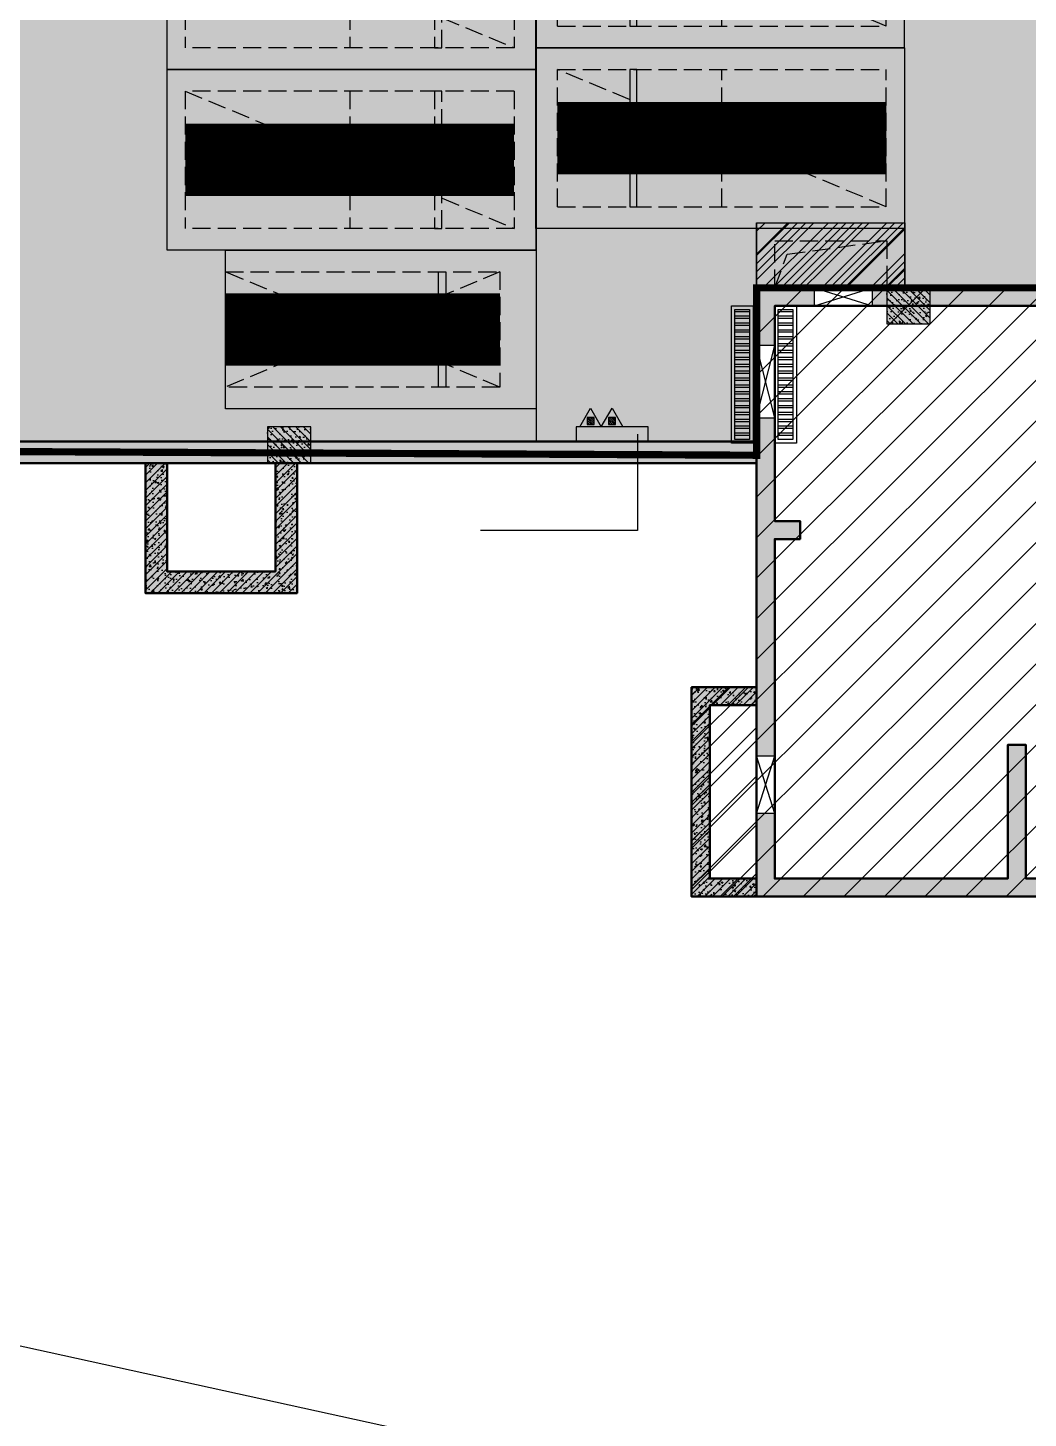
# Model space of a CAD drawing. Extents: x -1338203 to 1886333, y -530034 to 1031844.
# Drawn here: x 567992 to 581834, y 228924 to 248176 of the extents above; entities that cross this region are included whole.
import ezdxf

# ---------------------------------------------------------------- set-up
doc = ezdxf.new("R2010")
doc.units = 0
doc.header["$LTSCALE"] = 1000
doc.header["$MEASUREMENT"] = 0
doc.linetypes.add('A-001-平面B2$0$__DASH', pattern=[0.35, 0.25, -0.1])
doc.linetypes.add('DASH', pattern=[0.35, 0.25, -0.1])
for name, color, linetype in [('$0$0A-O-HOLE', 52, 'Continuous'), ('0A-P-PKNG-LINE', 9, 'Continuous'), ('A-001-平面参照B1$0$AUDIT_D_220531184525-2', 40, 'Continuous'), ('A-001-车位参照B1$0$A-001-车位参照B1$0$0A-P-PKNG-CAR(B)', 21, 'Continuous'), ('A-16-平面B1改$0$A-12-平面B1$0$0A-O-HOLE', 52, 'Continuous'), ('A-16-平面B1改$0$A-16-平面B1$0$110户型坡道（A02.A03.A06）$0$0A-P-FLOR-P&D', 190, 'Continuous'), ('S-16-柱墙B1_1$0$0S-CW-HATCH', 251, 'Continuous'), ('S-16-柱墙B1_1$0$0S-CW-HATCH-UP', 251, 'Continuous'), ('S-16-柱墙B1_1$0$0S-S-HOLE', 55, 'Continuous'), ('S001地下一墙柱$0$S001地下一墙柱$0$0S-CC-LINE', 52, 'Continuous'), ('S001地下一墙柱$0$S001地下一墙柱$0$0S-CW-HATCH', 251, 'Continuous'), ('S001地下一墙柱$0$S001地下一墙柱$0$0S-CW-HATCH-UP', 251, 'Continuous'), ('停车位', 252, 'DASH'), ('负一层消火栓$0$0P-ACC-FH', 7, 'Continuous'), ('负一层消火栓$0$0P-DIM-FH', 3, 'Continuous'), ('负一层消火栓$0$0P-EQUIP-FH', 7, 'Continuous')]:
    doc.layers.add(name, color=color, linetype=linetype)
doc.layers.add('AAD-A-PROOF', color=30, linetype='Continuous', plot=False)
for name, color, linetype, true_color in [('p-a-mini', 7, 'Continuous', 0x0050ff), ('p-a-regular-deadend', 6, 'Continuous', 0xff00ff), ('p-a-short', 5, 'Continuous', 0x0000ff)]:
    doc.layers.add(name, color=color, linetype=linetype, true_color=true_color)
doc.layers.add('p-h-walkable', color=7, linetype='Continuous', lineweight=70, true_color=0xf0f0f0)
doc.layers.add('S-16-柱墙B1_1$0$0S-CW-LINE', color=7, linetype='Continuous', lineweight=50)
doc.layers.add('S001地下一墙柱$0$S001地下一墙柱$0$0S-CW-LINE', color=7, linetype='Continuous', lineweight=50)

# ---------------------------------------------------------------- blocks, each defined once
blk = doc.blocks.new('A-001-平面参照B1')
at = {"layer": 'A-001-平面参照B1$0$AUDIT_D_220531184525-2', "ltscale": 0.002}
blk.add_lwpolyline([(-186409, -53040), (-191340, -53040), (-191340, -64440)], dxfattribs=at)
blk = doc.blocks.new('A$C2C814229')
at = {"layer": '$0$0A-O-HOLE', "linetype": 'DASH'}
blk.add_lwpolyline([(-188039, -61661), (-186489, -61661), (-186489, -62311), (-188039, -62311)], close=True, dxfattribs=at)
blk.add_lwpolyline([(-188039, -62311), (-187865, -61848), (-186489, -61661)], dxfattribs=at)
blk = doc.blocks.new('负一层消火栓$0$$TwtSys$00000546')
h = blk.add_hatch()
h.set_pattern_fill('ANSI31', color=256, scale=200, style=0)
h.set_pattern_definition([(45, (-38543.802, -6670.83), (-17.67767, 17.67767), [])])
h.paths.add_polyline_path([(-65, 174), (65, 174), (65, 44), (-65, 44)])
for points in [[(0, 344), (-198, 0), (198, 0)], [(-65, 174), (65, 174), (65, 44), (-65, 44)]]:
    blk.add_lwpolyline(points, close=True)
blk = doc.blocks.new('负一层消火栓')
at = {"layer": '负一层消火栓$0$0P-ACC-FH'}
blk.add_lwpolyline([(-190788, -64240), (-190788, -64440), (-189789, -64440), (-189789, -64240)], close=True, dxfattribs=at)
at = {"layer": '负一层消火栓$0$0P-DIM-FH'}
for p, q in [((-189938, -64340), (-189938, -65675)), ((-189938, -65675), (-192109, -65675))]:
    blk.add_line(p, q, dxfattribs=at)
at = {"layer": '负一层消火栓$0$0P-EQUIP-FH', "xscale": -0.75, "yscale": 0.75, "zscale": 0.75}
for p in [(-190587, -64240, 800), (-190290, -64240, 800)]:
    blk.add_blockref('负一层消火栓$0$$TwtSys$00000546', p, dxfattribs=at)
blk = doc.blocks.new('A-001-车位参照B1$0$A-001-车位参照B1$0$A-001-车位参照B1$0$A$C43AE5A3B')
at = {"color": 241}
blk.add_lwpolyline([(2500, 0), (2500, 4300), (300, 4300), (300, 0)], close=True, dxfattribs=at)
at = {"color": 241, "linetype": 'DASH'}
for points in [[(2200, 0), (2200, 3800), (600, 3800), (600, 0), (2200, 0)], [(600, 3800), (2200, 0)], [(2200, 3800), (600, 0)]]:
    blk.add_lwpolyline(points, dxfattribs=at)
at = {"color": 241}
blk.add_lwpolyline([(2200, 3050), (600, 3050), (600, 2950), (2200, 2950), (2200, 3050)], dxfattribs=at)
at = {"layer": 'p-a-mini', "ltscale": 0.002, "const_width": 1000}
blk.add_lwpolyline([(1400, 0), (1400, 3800)], dxfattribs=at)
blk = doc.blocks.new('标准车位3')
at = {"color": 3, "linetype": 'A-001-平面B2$0$__DASH'}
for p, q in [((500, 2200), (500, 300)), ((500, 2200), (5050, 2200)), ((2775, 2200), (2775, 300)), ((5050, 2200), (5050, 300)), ((500, 300), (5050, 300))]:
    blk.add_line(p, q, dxfattribs=at)
at = {"color": 3, "ltscale": 0.002}
blk.add_lwpolyline([(200, 2500), (200, 0), (5300, 0), (5300, 2500)], close=True, dxfattribs=at)
at = {"color": 3, "linetype": 'A-001-平面B2$0$__DASH'}
blk.add_lwpolyline([(5050, 2200), (500, 300)], dxfattribs=at)
at = {"color": 3}
blk.add_lwpolyline([(1500, 300), (1500, 2200), (1600, 2200), (1600, 300)], close=True, dxfattribs=at)
at = {"layer": 'p-a-short', "ltscale": 0.002, "const_width": 1000}
blk.add_lwpolyline([(5050, 1250), (500, 1250)], dxfattribs=at)
blk = doc.blocks.new('A-16-平面B1改')
at = {"layer": 'A-16-平面B1改$0$A-12-平面B1$0$0A-O-HOLE'}
h = blk.add_hatch(dxfattribs=at)
h.set_pattern_fill('ANSI34', color=256, scale=50)
h.set_pattern_definition([(45, (-3709861.4, 625918.83), (-336.759605, 336.759605), []), (45, (-3709749.16, 625918.83), (-336.759605, 336.759605), []), (45, (-3709636.9, 625918.83), (-336.759605, 336.759605), []), (45, (-3709524.66, 625918.83), (-336.759605, 336.759605), [])])
h.paths.add_polyline_path([(-12100, -860), (-10050, -860), (-10050, -1760), (-12100, -1760)])
at = {"layer": 'A-16-平面B1改$0$A-16-平面B1$0$110户型坡道（A02.A03.A06）$0$0A-P-FLOR-P&D'}
h = blk.add_hatch(dxfattribs=at)
h.set_pattern_fill('ANSI32', color=256, scale=20, angle=-45)
h.set_pattern_definition([(360, (-38732.85, 460594.43), (-6e-09, 95.25), []), (360, (-38701.1, 460562.68), (-6e-09, 95.25), [])])
h.paths.add_polyline_path([(-12200, -2060), (-12200, -3860), (-12400, -3860), (-12400, -2119), (-12400, -2060)])
h = blk.add_hatch(dxfattribs=at)
h.set_pattern_fill('ANSI32', color=256, scale=20, angle=-45)
h.set_pattern_definition([(360, (-38132.85, 460594.43), (-6e-09, 95.25), []), (360, (-38101.1, 460562.68), (-6e-09, 95.25), [])])
h.paths.add_polyline_path([(-11600, -2060), (-11600, -3860), (-11800, -3860), (-11800, -2119), (-11800, -2060)])
at = {"layer": 'A-16-平面B1改$0$A-12-平面B1$0$0A-O-HOLE'}
blk.add_lwpolyline([(-12100, -860), (-10050, -860), (-10050, -1760), (-12100, -1760)], close=True, dxfattribs=at)
at = {"layer": 'A-16-平面B1改$0$A-16-平面B1$0$110户型坡道（A02.A03.A06）$0$0A-P-FLOR-P&D'}
for points in [[(-12450, -2010), (-12150, -2010), (-12150, -3910), (-12450, -3910)], [(-12200, -2060), (-12200, -3860), (-12400, -3860), (-12400, -2060)], [(-11850, -2010), (-11550, -2010), (-11550, -3910), (-11850, -3910)], [(-11600, -2060), (-11600, -3860), (-11800, -3860), (-11800, -2060)]]:
    blk.add_lwpolyline(points, close=True, dxfattribs=at)
blk = doc.blocks.new('S-16-柱墙B1_1')
at = {"layer": 'S-16-柱墙B1_1$0$0S-CW-HATCH'}
h = blk.add_hatch(color=256, dxfattribs=at)
h.dxf.hatch_style = 1
h.paths.add_polyline_path([(-4260, -3160), (-4510, -3160), (-4510, -4990), (-4840, -4990), (-4840, -5240), (-4260, -5240)], flags=17)
h.paths.add_polyline_path([(-12100, -8240), (-11850, -8240), (-11850, -9040), (-12100, -9040), (-12100, -10190), (-1390, -10190), (-1390, -10990), (4990, -10990), (4990, -10190), (26560, -10190), (26560, -10990), (32940, -10990), (32940, -10190), (43650, -10190), (43650, -1760), (36450, -1760), (35810, -1760), (35810, -5240), (36390, -5240), (36390, -4990), (36060, -4990), (36060, -2010), (36450, -2010), (43400, -2010), (43400, -4990), (43050, -4990), (43050, -5240), (43400, -5240), (43400, -9940), (40175, -9940), (40175, -8090), (39925, -8090), (39925, -9940), (32940, -9940), (32940, -6460), (32690, -6460), (32690, -10740), (26810, -10740), (26810, -6460), (26560, -6460), (26560, -9940), (19575, -9940), (19575, -8090), (19325, -8090), (19325, -9940), (16100, -9940), (16100, -7610), (15850, -7610), (15850, -9940), (15700, -9940), (15700, -7610), (15450, -7610), (15450, -9940), (12225, -9940), (12225, -8090), (11975, -8090), (11975, -9940), (4990, -9940), (4990, -6460), (4740, -6460), (4740, -10740), (-1140, -10740), (-1140, -6460), (-1390, -6460), (-1390, -9940), (-8375, -9940), (-8375, -8090), (-8625, -8090), (-8625, -9940), (-11850, -9940), (-11850, -5240), (-11500, -5240), (-11500, -4990), (-11850, -4990), (-11850, -3560), (-12100, -3560)])
h.paths.add_polyline_path([(-10500, -1760), (-10500, -2010), (-4510, -2010), (-4510, -2360), (-4260, -2360), (-4260, -1760)], flags=17)
h.paths.add_polyline_path([(-11300, -2010), (-11300, -1760), (-12100, -1760), (-12100, -2560), (-11850, -2560), (-11850, -2010)], flags=17)
h = blk.add_hatch(color=256, dxfattribs=at)
h.dxf.hatch_style = 1
h.paths.add_polyline_path([(-12100, -7540), (-12100, -7290), (-13000, -7290), (-13000, -10190), (-12100, -10190), (-12100, -9940), (-12750, -9940), (-12750, -7540)])
at = {"layer": 'S-16-柱墙B1_1$0$0S-CW-HATCH-UP'}
h = blk.add_hatch(dxfattribs=at)
h.set_pattern_fill('钢筋混凝土', color=256, scale=30)
h.set_pattern_definition([(45, (0, 0), (-53.03301, 53.03301), []), (50, (0, 0), (215.17805, -18.82564), [22.5, -247.5]), (355, (0, 0), (-41.6254, 225.6576), [18, -198]), (100.4514, (17.93, -1.57), (173.5528, 206.8319), [19.1221, -210.3426]), (46.1842, (0, 60), (320.1723, -49.6557), [33.75, -371.25]), (96.6356, (26.68, 55.86), (280.3988, 292.2354), [28.683, -315.514]), (351.1842, (0, 60), (280.3986, 292.2356), [27, -297]), (21, (30, 45), (179.0721, -120.7857), [22.5, -247.5]), (326, (30, 45), (72.9946, 217.545), [18, -198]), (71.4514, (44.92, 34.93), (252.0668, 96.75915), [19.1221, -210.3426]), (37.5, (0, 0), (3.64796, 99.86816), [0, -195.6, 0, -201, 0, -198.75]), (7.5, (0, 0), (78.92086, 118.32351), [0, -114.6, 0, -191.1, 0, -75.75]), (327.5, (-66.9, 0), (160.14673, -6.76646), [0, -75, 0, -234, 0, -310.5]), (317.5, (-96.9, 0), (174.95585, 30.0315), [0, -97.5, 0, -155.4, 0, -220.5])])
h.paths.add_polyline_path([(-4260, -3160), (-4510, -3160), (-4510, -4990), (-4840, -4990), (-4840, -5240), (-4260, -5240)], flags=17)
h.paths.add_polyline_path([(-12100, -8240), (-11850, -8240), (-11850, -9040), (-12100, -9040), (-12100, -10190), (-1390, -10190), (-1390, -10990), (4990, -10990), (4990, -10190), (26560, -10190), (26560, -10990), (32940, -10990), (32940, -10190), (43650, -10190), (43650, -1760), (36450, -1760), (35810, -1760), (35810, -5240), (36390, -5240), (36390, -4990), (36060, -4990), (36060, -2010), (36450, -2010), (43400, -2010), (43400, -4990), (43050, -4990), (43050, -5240), (43400, -5240), (43400, -9940), (40175, -9940), (40175, -8090), (39925, -8090), (39925, -9940), (32940, -9940), (32940, -6460), (32690, -6460), (32690, -10740), (26810, -10740), (26810, -6460), (26560, -6460), (26560, -9940), (19575, -9940), (19575, -8090), (19325, -8090), (19325, -9940), (16100, -9940), (16100, -7610), (15850, -7610), (15850, -9940), (15700, -9940), (15700, -7610), (15450, -7610), (15450, -9940), (12225, -9940), (12225, -8090), (11975, -8090), (11975, -9940), (4990, -9940), (4990, -6460), (4740, -6460), (4740, -10740), (-1140, -10740), (-1140, -6460), (-1390, -6460), (-1390, -9940), (-8375, -9940), (-8375, -8090), (-8625, -8090), (-8625, -9940), (-11850, -9940), (-11850, -5240), (-11500, -5240), (-11500, -4990), (-11850, -4990), (-11850, -3560), (-12100, -3560)])
h.paths.add_polyline_path([(-11300, -2010), (-11300, -1760), (-12100, -1760), (-12100, -2560), (-11850, -2560), (-11850, -2010)], flags=17)
h.paths.add_polyline_path([(-10500, -1760), (-10500, -2010), (-4510, -2010), (-4510, -2360), (-4260, -2360), (-4260, -1760)], flags=17)
h = blk.add_hatch(dxfattribs=at)
h.set_pattern_fill('钢筋混凝土', color=256, scale=30)
h.set_pattern_definition([(45, (0, 0), (-53.033, 53.033), []), (50, (0, 0), (215.178, -18.8256), [22.5, -247.5]), (355, (0, 0), (-41.6254, 225.6576), [18, -198]), (100.4514, (17.93, -1.57), (173.5528, 206.8319), [19.122, -210.3426]), (46.1842, (0, 60), (320.1723, -49.6557), [33.75, -371.25]), (96.6356, (26.68, 55.86), (280.399, 292.2354), [28.683, -315.514]), (351.1842, (0, 60), (280.3986, 292.2356), [27, -297]), (21, (30, 45), (179.0721, -120.7857), [22.5, -247.5]), (326, (30, 45), (72.9946, 217.545), [18, -198]), (71.4514, (44.92, 34.93), (252.0668, 96.7591), [19.122, -210.3426]), (37.5, (0, 0), (3.64796, 99.86816), [0, -195.6, 0, -201, 0, -198.75]), (7.5, (0, 0), (78.92086, 118.3235), [0, -114.6, 0, -191.1, 0, -75.75]), (327.5, (-66.9, 0), (160.14673, -6.76646), [0, -75, 0, -234, 0, -310.5]), (317.5, (-96.9, 0), (174.9559, 30.0315), [0, -97.5, 0, -155.4, 0, -220.5])])
h.paths.add_polyline_path([(-12100, -7540), (-12100, -7290), (-13000, -7290), (-13000, -10190), (-12100, -10190), (-12100, -9940), (-12750, -9940), (-12750, -7540)])
at = {"layer": 'S-16-柱墙B1_1$0$0S-CW-LINE', "flags": 128}
for points in [[(-1390, -9940), (-8375, -9940), (-8375, -8090), (-8625, -8090), (-8625, -9940), (-11850, -9940), (-11850, -5240), (-11500, -5240), (-11500, -4990), (-11850, -4990), (-11850, -2010), (-4510, -2010)], [(-4260, -1760), (-12100, -1760), (-12100, -10190), (-1390, -10190)], [(-12100, -7540), (-12100, -7290), (-13000, -7290), (-13000, -10190), (-12100, -10190), (-12100, -9940), (-12750, -9940), (-12750, -7540), (-12100, -7540)]]:
    blk.add_lwpolyline(points, dxfattribs=at)
at = {"layer": 'S-16-柱墙B1_1$0$0S-S-HOLE'}
for p, q in [((-12100, -3560), (-11850, -2560)), ((-11850, -3560), (-12100, -2560)), ((-12100, -9040), (-11850, -8240)), ((-11850, -9040), (-12100, -8240))]:
    blk.add_line(p, q, dxfattribs=at)
for points in [[(-11300, -1760), (-10500, -1760), (-10500, -2010), (-11300, -2010)], [(-12100, -8240), (-11850, -8240), (-11850, -9040), (-12100, -9040)]]:
    blk.add_lwpolyline(points, close=True, dxfattribs=at)
for points in [[(-11300, -2010), (-10500, -1760)], [(-11300, -1760), (-10500, -2010)]]:
    blk.add_lwpolyline(points, dxfattribs=at)
at = {"layer": 'S-16-柱墙B1_1$0$0S-S-HOLE', "flags": 128}
blk.add_lwpolyline([(-11850, -2560), (-11850, -2560), (-12100, -2560), (-12100, -3560), (-11850, -3560), (-11850, -2560)], dxfattribs=at)

msp = doc.modelspace()

# ---------------------------------------------------------------- hatches: boundary and pattern name
at = {"ltscale": 0.002}
h = msp.add_hatch(dxfattribs=at)
h.set_pattern_fill('ANSI31', color=8, scale=300)
h.set_pattern_definition([(45, (766365.37, 306889.07), (-336.7596, 336.7596), [])])
h.paths.add_polyline_path([(577176.6, 239045.6), (578076.6, 239045.6), (578076.6, 236145.6), (577176.6, 236145.6)])
at = {"layer": 'p-h-walkable', "ltscale": 0.002}
h = msp.add_hatch(color=256, dxfattribs=at)
h.dxf.hatch_style = 1
h.paths.add_polyline_path([(514490.7, 277949.1), (514490.7, 273889.1), (520955.8, 273889.1), (534087.5, 256178.4), (538435.4, 250314.4), (543356.6, 253600.3), (543356.6, 247019.1), (549661, 247019.3), (549661, 243449.1), (545126, 243199.1), (545126, 237619.1), (557691, 237619.1), (557441, 242359.1), (578076.6, 242257.5), (578076.6, 244575.6), (585736.6, 244575.6), (585666.6, 241345.6), (590066.6, 241095.6), (590066.6, 238825.6), (593136.6, 238825.6), (593136.6, 241295.6), (598286.6, 241295.6), (598286.6, 244325.6), (613616.6, 244572.5), (613616.6, 241342.5), (618501.6, 241295.6), (618501.6, 238825.6), (621086.6, 238825.6), (621086.6, 241095.6), (626401.6, 241345.6), (626236.6, 244325.6), (640276.6, 244575.6), (640276.6, 286691), (623126.6, 286349.1), (623426.6, 293689.1), (616446.6, 293689.1), (616746.6, 286599.1), (595256.5, 286349.2), (595676.6, 293689.1), (588396.6, 293689.1), (588796.6, 286599.1), (572877.6, 286649.1), (571931.6, 275549.1), (564290.7, 275549.1), (564290.7, 277949.1), (551215.7, 278199.1), (551215.7, 287479.1), (544765.7, 287479.1), (544765.7, 278199.1), (518515.7, 278199.1), (518515.7, 287479.1), (512315.7, 287479.1), (512315.7, 278199.1)])
at = {"layer": 'S001地下一墙柱$0$S001地下一墙柱$0$0S-CW-HATCH'}
h = msp.add_hatch(color=256, dxfattribs=at)
h.dxf.hatch_style = 1
h.paths.add_polyline_path([(571906.6, 242149.1), (571906.6, 242649.1), (571306.6, 242649.1), (571306.6, 242149.1)])
at = {"layer": 'S001地下一墙柱$0$S001地下一墙柱$0$0S-CW-HATCH', "ltscale": 0.002}
h = msp.add_hatch(color=256, dxfattribs=at)
h.dxf.hatch_style = 1
h.paths.add_polyline_path([(569618, 242149.1), (569618, 240349.1), (571718, 240349.1), (571718, 242149.1), (571418, 242149.1), (571418, 240649.1), (569918, 240649.1), (569918, 242149.1)])
at = {"layer": 'S001地下一墙柱$0$S001地下一墙柱$0$0S-CW-HATCH-UP'}
h = msp.add_hatch(dxfattribs=at)
h.set_pattern_fill('钢筋混凝土', color=256, scale=30, angle=-90)
h.set_pattern_definition([(315, (580858.326, 209838.33), (53.03301, 53.03301), []), (320, (580858.33, 209838.33), (-18.8256, -215.1781), [22.5, -247.5]), (265, (580858.33, 209838.33), (225.6576, 41.6254), [18, -198]), (10.4514, (580856.76, 209820.4), (206.8319, -173.5528), [19.122, -210.3426]), (316.1842, (580918.33, 209838.33), (-49.6557, -320.1723), [33.75, -371.25]), (6.6356, (580914.2, 209811.65), (292.2354, -280.3988), [28.683, -315.514]), (261.1842, (580918.33, 209838.33), (292.2356, -280.3986), [27, -297]), (291, (580903.33, 209808.33), (-120.7857, -179.0721), [22.5, -247.5]), (236, (580903.33, 209808.33), (217.545, -72.9946), [18, -198]), (341.4514, (580893.26, 209793.4), (96.7591, -252.0668), [19.122, -210.3426]), (307.5, (580858.326, 209838.33), (99.86816, -3.64796), [0, -195.6, 0, -201, 0, -198.75]), (277.5, (580858.33, 209838.33), (118.3235, -78.92086), [0, -114.6, 0, -191.1, 0, -75.75]), (237.5, (580858.326, 209905.23), (-6.76646, -160.14673), [0, -75, 0, -234, 0, -310.5]), (227.5, (580858.33, 209935.23), (30.0315, -174.95585), [0, -97.5, 0, -155.4, 0, -220.5])])
h.paths.add_polyline_path([(571906.6, 242149.1), (571906.6, 242649.1), (571306.6, 242649.1), (571306.6, 242149.1)])
at = {"layer": 'S001地下一墙柱$0$S001地下一墙柱$0$0S-CW-HATCH-UP', "ltscale": 0.002}
h = msp.add_hatch(dxfattribs=at)
h.set_pattern_fill('钢筋混凝土', color=256, scale=30)
h.set_pattern_definition([(45, (-8e-05, 0.0003), (-53.033009, 53.033009), []), (50, (-8e-05, 0.0003), (215.178055, -18.82564), [22.5, -247.5]), (355, (-8e-05, 0.0003), (-41.6254, 225.65764), [18, -198]), (100.4514, (17.93, -1.57), (173.552815, 206.83186), [19.12206, -210.34263]), (46.1842, (-8e-05, 60), (320.17231, -49.6557), [33.75, -371.25]), (96.6356, (26.68, 55.86), (280.39881, 292.23536), [28.68309, -315.5139]), (351.1842, (-8e-05, 60), (280.39858, 292.23558), [27, -297]), (21, (30, 45), (179.072116, -120.785667), [22.5, -247.5]), (326, (30, 45), (72.9946, 217.54501), [18, -198]), (71.4514, (44.92, 34.93), (252.06679, 96.75915), [19.12206, -210.34263]), (37.5, (-8e-05, 0.0003), (3.647957, 99.868156), [0, -195.6, 0, -201, 0, -198.75]), (7.5, (-8e-05, 0.0003), (78.920861, 118.323514), [0, -114.6, 0, -191.1, 0, -75.75]), (327.5, (-66.9, 0.0003), (160.146731, -6.766462), [0, -75, 0, -234, 0, -310.5]), (317.5, (-96.9, 0.0003), (174.95585, 30.031495), [0, -97.5, 0, -155.4, 0, -220.5])])
h.paths.add_polyline_path([(569618, 242149.1), (569618, 240349.1), (571718, 240349.1), (571718, 242149.1), (571418, 242149.1), (571418, 240649.1), (569918, 240649.1), (569918, 242149.1)])

# ---------------------------------------------------------------- linework, layer by layer
at = {"color": 3, "linetype": 'A-001-平面B2$0$__DASH'}
for p, q in [((575320.3, 245699), (575320.3, 247599)), ((575320.3, 247599), (579870.3, 247599)), ((577595.3, 245699), (577595.3, 247599))]:
    msp.add_line(p, q, dxfattribs=at)
at = {"color": 3}
msp.add_lwpolyline([(576320.3, 247599), (576320.3, 245699), (576420.3, 245699), (576420.3, 247599)], close=True, dxfattribs=at)
at = {"layer": 'p-h-walkable', "ltscale": 0.002, "const_width": 100}
msp.add_lwpolyline([(557441, 242359.1), (578076.6, 242257.5), (578076.6, 244575.6), (585736.6, 244575.6), (585666.6, 241345.6), (590066.6, 241095.6), (590066.6, 238825.6), (593136.6, 238825.6), (593136.6, 241295.6), (598286.6, 241295.6), (598286.6, 244325.6), (613616.6, 244572.5), (613616.6, 241342.5), (618501.6, 241295.6), (618501.6, 238825.6), (621086.6, 238825.6), (621086.6, 241095.6), (626401.6, 241345.6), (626236.6, 244325.6), (640276.6, 244575.6), (640276.6, 286691)], dxfattribs=at)
at = {"layer": 'S001地下一墙柱$0$S001地下一墙柱$0$0S-CC-LINE'}
msp.add_lwpolyline([(571906.6, 242149.1), (571906.6, 242649.1), (571306.6, 242649.1), (571306.6, 242149.1)], close=True, dxfattribs=at)
at = {"layer": 'S001地下一墙柱$0$S001地下一墙柱$0$0S-CW-LINE', "ltscale": 0.002}
msp.add_lwpolyline([(569618, 242149.1), (569618, 240349.1), (571718, 240349.1), (571718, 242149.1), (571418, 242149.1), (571418, 240649.1), (569918, 240649.1), (569918, 242149.1)], close=True, dxfattribs=at)

# ---------------------------------------------------------------- block references
at = {"layer": 'A-001-车位参照B1$0$A-001-车位参照B1$0$0A-P-PKNG-CAR(B)', "xscale": -1, "rotation": 270}
msp.add_blockref('A-001-车位参照B1$0$A-001-车位参照B1$0$A-001-车位参照B1$0$A$C43AE5A3B', (570725.1, 242599), dxfattribs=at)
at = {"layer": '停车位', "xscale": -1}
for p, rotation in [((574820.3, 250399), 179.9972764593919), ((575220.9, 247599), 359.9972764593918), ((575220.9, 245099), 359.9972764593918)]:
    msp.add_blockref('标准车位3', p, dxfattribs=dict(at, rotation=rotation))

# ---------------------------------------------------------------- next in the draw order: block references
at = {"ltscale": 0.002}
msp.add_blockref('A-16-平面B1改', (590176.6, 246335.6), dxfattribs=at)

# ---------------------------------------------------------------- next in the draw order: hatches: boundary and pattern name
h = msp.add_hatch(dxfattribs=at)
h.set_pattern_fill('ANSI31', color=8, scale=250)
h.set_pattern_definition([(45, (321361.52, 273451.7), (-280.633, 280.633), [])])
h.paths.add_polyline_path([(578076.6, 245472.5), (578076.6, 239042.5), (577176.6, 239042.5), (577176.6, 236142.5), (588786.6, 236142.5), (588786.6, 235342.5), (595166.6, 235342.5), (595166.6, 236142.5), (616736.6, 236142.5), (616736.6, 235342.5), (623116.6, 235342.5), (623116.6, 236142.5), (626716.6, 236142.5), (626716.6, 239192.5), (628566.6, 239192.5), (628566.6, 244572.5), (628566.6, 245472.5), (625986.6, 245472.5), (625986.6, 241392.5), (623666.6, 241392.5), (621866.6, 241392.5), (621866.6, 247972.5), (618566.6, 247972.5), (618566.6, 245992.5), (616186.6, 245992.5), (616186.6, 244572.5), (613616.6, 244572.5), (613616.6, 241342.5), (608527.6, 241342.5), (608526.6, 244572.5), (606027.6, 244575.4), (606026.7, 241342.5), (595716.6, 241342.5), (595716.6, 245992.5), (593336.6, 245992.5), (593336.6, 247972.5), (590016.6, 247972.5), (590016.6, 245922.5), (588236.6, 245922.5), (588236.6, 244572.5), (580126.6, 244572.5), (580126.6, 245472.5)])
at = {"layer": 'S001地下一墙柱$0$S001地下一墙柱$0$0S-CW-HATCH'}
h = msp.add_hatch(color=256, dxfattribs=at)
h.dxf.hatch_style = 1
h.paths.add_polyline_path([(580477.7, 244075.6), (580477.7, 244575.6), (579877.7, 244575.6), (579877.7, 244075.6)])
at = {"layer": 'S001地下一墙柱$0$S001地下一墙柱$0$0S-CW-HATCH', "ltscale": 0.002}
h = msp.add_hatch(color=256, dxfattribs=at)
h.dxf.hatch_style = 1
h.paths.add_polyline_path([(565251, 242149.1), (578076.6, 242149.1), (578076.6, 242449.1), (565251, 242449.1)])
at = {"layer": 'S001地下一墙柱$0$S001地下一墙柱$0$0S-CW-HATCH-UP'}
h = msp.add_hatch(dxfattribs=at)
h.set_pattern_fill('钢筋混凝土', color=256, scale=30, angle=-90)
h.set_pattern_definition([(315, (589429.415, 211764.86), (53.03301, 53.03301), []), (320, (589429.41, 211764.86), (-18.8256, -215.1781), [22.5, -247.5]), (265, (589429.41, 211764.86), (225.6576, 41.6254), [18, -198]), (10.4514, (589427.85, 211746.92), (206.8319, -173.5528), [19.122, -210.3426]), (316.1842, (589489.41, 211764.86), (-49.6557, -320.1723), [33.75, -371.25]), (6.6356, (589485.28, 211738.18), (292.2354, -280.3988), [28.683, -315.514]), (261.1842, (589489.4, 211764.86), (292.2356, -280.3986), [27, -297]), (291, (589474.41, 211734.86), (-120.7857, -179.0721), [22.5, -247.5]), (236, (589474.41, 211734.86), (217.545, -72.9946), [18, -198]), (341.4514, (589464.35, 211719.93), (96.7591, -252.0668), [19.122, -210.3426]), (307.5, (589429.415, 211764.86), (99.86816, -3.64796), [0, -195.6, 0, -201, 0, -198.75]), (277.5, (589429.41, 211764.86), (118.3235, -78.92086), [0, -114.6, 0, -191.1, 0, -75.75]), (237.5, (589429.415, 211831.76), (-6.76646, -160.14673), [0, -75, 0, -234, 0, -310.5]), (227.5, (589429.41, 211861.76), (30.0315, -174.95585), [0, -97.5, 0, -155.4, 0, -220.5])])
h.paths.add_polyline_path([(580477.7, 244075.6), (580477.7, 244575.6), (579877.7, 244575.6), (579877.7, 244075.6)])
at = {"layer": 'S001地下一墙柱$0$S001地下一墙柱$0$0S-CW-HATCH-UP', "ltscale": 0.002}
h = msp.add_hatch(dxfattribs=at)
h.set_pattern_fill('钢筋混凝土', color=256, scale=30)
h.set_pattern_definition([(45, (-8e-05, 0.0003), (-53.033009, 53.033009), []), (50, (-8e-05, 0.0003), (215.178055, -18.82564), [22.5, -247.5]), (355, (-8e-05, 0.0003), (-41.6254, 225.65764), [18, -198]), (100.4514, (17.93, -1.57), (173.552815, 206.83186), [19.12206, -210.34263]), (46.1842, (-8e-05, 60), (320.17231, -49.6557), [33.75, -371.25]), (96.6356, (26.68, 55.86), (280.39881, 292.23536), [28.68309, -315.5139]), (351.1842, (-8e-05, 60), (280.39858, 292.23558), [27, -297]), (21, (30, 45), (179.072116, -120.785667), [22.5, -247.5]), (326, (30, 45), (72.9946, 217.54501), [18, -198]), (71.4514, (44.92, 34.93), (252.06679, 96.75915), [19.12206, -210.34263]), (37.5, (-8e-05, 0.0003), (3.647957, 99.868156), [0, -195.6, 0, -201, 0, -198.75]), (7.5, (-8e-05, 0.0003), (78.920861, 118.323514), [0, -114.6, 0, -191.1, 0, -75.75]), (327.5, (-66.9, 0.0003), (160.146731, -6.766462), [0, -75, 0, -234, 0, -310.5]), (317.5, (-96.9, 0.0003), (174.95585, 30.031495), [0, -97.5, 0, -155.4, 0, -220.5])])
h.paths.add_polyline_path([(565251, 242149.1), (578076.6, 242149.1), (578076.6, 242449.1), (565251, 242449.1)])

# ---------------------------------------------------------------- next in the draw order: linework, layer by layer
at = {"color": 3, "linetype": 'A-001-平面B2$0$__DASH'}
for p, q in [((579870.3, 245699), (579870.3, 247599)), ((575320.3, 245699), (579870.3, 245699))]:
    msp.add_line(p, q, dxfattribs=at)
at = {"color": 3, "flags": 128}
for points in [[(616186.6, 244572.5), (613616.6, 244572.5), (613616.6, 241342.5), (608527.6, 241342.5), (608526.6, 244572.5), (606027.6, 244575.4), (606026.7, 241342.5), (595716.6, 241342.5), (595716.6, 245992.5), (593336.6, 245992.5), (593336.6, 247972.5), (590016.6, 247972.5), (590016.6, 245922.5), (588236.6, 245922.5), (588236.6, 244572.5), (580126.6, 244572.5), (580126.6, 245472.5), (578076.6, 245472.5)], [(578076.6, 245472.5), (578076.6, 239042.5), (577176.6, 239042.5), (577176.6, 236142.5), (588786.6, 236142.5), (588786.6, 235342.5), (595166.6, 235342.5), (595166.6, 236142.5), (616736.6, 236142.5)]]:
    msp.add_lwpolyline(points, dxfattribs=at)
at = {"color": 3, "ltscale": 0.002}
msp.add_lwpolyline([(575020.3, 245399), (575020.3, 247899), (580120.3, 247899), (580120.3, 245399)], close=True, dxfattribs=at)
at = {"color": 3, "linetype": 'A-001-平面B2$0$__DASH'}
msp.add_lwpolyline([(579870.3, 245699), (575320.3, 247599)], dxfattribs=at)
at = {"layer": 'AAD-A-PROOF', "color": 241, "ltscale": 0.002}
msp.add_line((639297.6, 214263.9), (380309.5, 271048.6), dxfattribs=at)
at = {"layer": 'p-a-regular-deadend', "ltscale": 0.002, "const_width": 1000}
msp.add_lwpolyline([(579870.3, 246649), (575320.3, 246649)], dxfattribs=at)
at = {"layer": 'S001地下一墙柱$0$S001地下一墙柱$0$0S-CC-LINE'}
msp.add_lwpolyline([(580477.7, 244075.6), (580477.7, 244575.6), (579877.7, 244575.6), (579877.7, 244075.6)], close=True, dxfattribs=at)
at = {"layer": 'S001地下一墙柱$0$S001地下一墙柱$0$0S-CW-LINE', "ltscale": 0.002}
msp.add_lwpolyline([(565251, 242149.1), (578076.6, 242149.1), (578076.6, 242449.1), (565251, 242449.1)], close=True, dxfattribs=at)

# ---------------------------------------------------------------- next in the draw order: block references
msp.add_blockref('A-001-平面参照B1', (766365.4, 306889.1))
at = {"ltscale": 0.002}
for name, p in [('负一层消火栓', (766365.4, 306889.1)), ('S-16-柱墙B1_1', (590176.6, 246335.6))]:
    msp.add_blockref(name, p, dxfattribs=at)
at = {"layer": '0A-P-PKNG-LINE', "ltscale": 0.002}
msp.add_blockref('A$C2C814229', (766365.4, 306889.1), dxfattribs=at)

doc.saveas('drawing.dxf')
